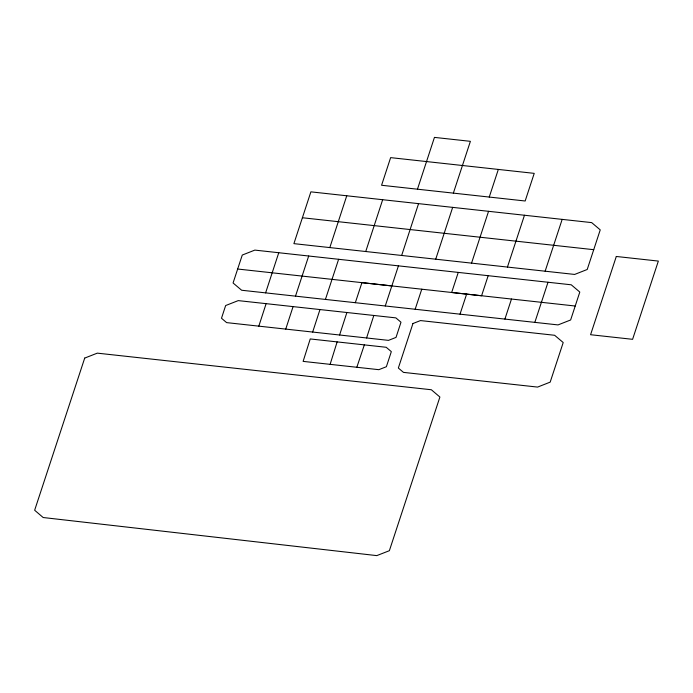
<?xml version="1.0" encoding="UTF-8"?>
<svg xmlns="http://www.w3.org/2000/svg" width="693" height="693" viewBox="0 0 693 693"><rect width="100%" height="100%" fill="white"/><g stroke="black" fill="none" stroke-linecap="round" stroke-linejoin="round"><path stroke-width="1.04" d="M330.119 364.345L378.837 369.681L386.373 366.718L391.328 351.628L386.2 347.28L310.239 338.946L303.118 361.382L330.119 364.345L337.136 341.892M366.588 337.967L373.822 315.471M258.81 326.16L266.129 303.655L395.868 317.879L400.996 322.228L396.024 337.404L388.487 340.367L226.62 322.617L221.491 318.26L225.649 305.544L238.245 300.615L266.129 303.655M346.76 195.772L329.816 247.592M312.656 332.06L319.975 309.563M382.675 199.697L365.731 251.524M339.587 335.005L346.89 312.517M418.563 203.638L310.888 191.848L293.901 243.641L574.636 274.437L587.214 269.49L600.242 229.868L591.666 222.609L418.563 203.638L401.663 255.466M278.768 252.728L265.61 292.87M285.741 329.106L293.078 306.592M452.668 207.372L435.724 259.191M237.664 269.023L233.073 282.987L241.649 290.246L558.038 324.913L570.634 319.975L579.807 292.056L571.24 284.797L254.842 250.104L242.273 255.05L237.664 269.023L575.216 306.02M295.495 296.154L308.688 256.012M325.424 299.428L338.617 259.295M417.463 189.206L434.45 137.387L470.391 141.329L453.361 193.122L381.574 185.265L390.635 157.632L534.225 173.363L525.164 200.996L453.361 193.122M385.256 305.985L398.432 265.861M458.264 272.41L451.68 292.472L481.583 295.764L488.175 275.701M489.249 197.063L498.336 169.421M471.552 263.123L488.556 211.313M507.441 267.065L524.471 215.237M504.902 319.101L511.486 299.029M562.17 219.378L545.14 271.206M534.831 322.375L548.007 282.25M355.327 302.702L361.937 282.649L391.848 285.923M415.159 309.251L421.768 289.198M460.013 314.163L466.623 294.118M356.834 367.264L364.345 344.88M302.408 217.749L593.736 249.688M84.711 358.082L34.65 510.239L43.174 517.524L376.775 555.613L389.371 550.701L439.899 397.028L431.349 389.752L97.306 353.144L84.711 358.082M412.941 323.536L398.345 368.035L403.473 372.384L537.603 387.084L550.181 382.129L563.21 342.541L554.634 335.282L420.478 320.573L412.941 323.536M616.302 256.471L590.575 334.719L632.596 339.319L658.35 261.079L616.302 256.471"/></g></svg>
